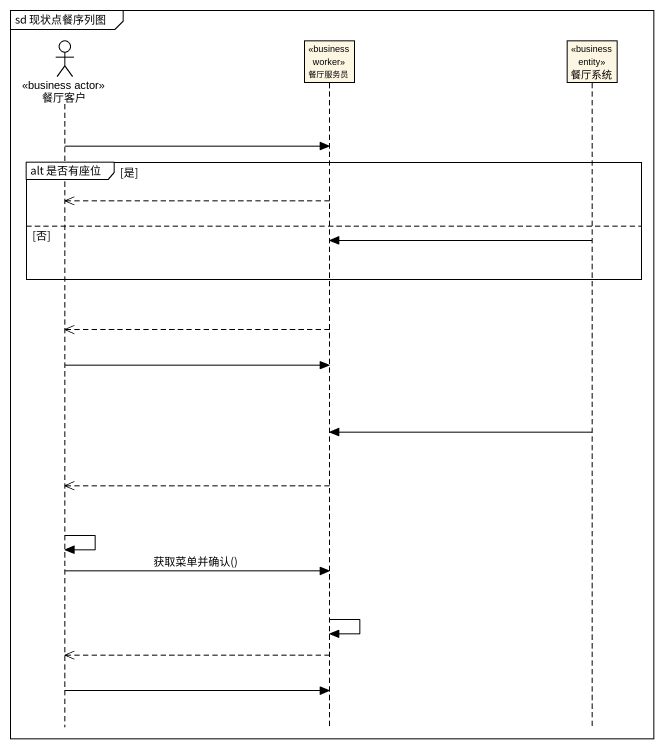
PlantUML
@startuml
mainframe sd 现状点餐序列图
hide footbox
actor 餐厅客户 <<business actor>>
participant 餐厅服务员 <<business worker>>
participant 餐厅系统 <<business entity>>

餐厅客户 -> 餐厅服务员
group alt 是否有座位 [是]
  餐厅服务员 -->> 餐厅客户
else 否
  餐厅系统 -> 餐厅服务员
end
餐厅服务员 -->> 餐厅客户
餐厅客户 -> 餐厅服务员
餐厅系统 -> 餐厅服务员
餐厅服务员 -->> 餐厅客户
餐厅客户 -> 餐厅客户
餐厅客户 -> 餐厅服务员 : 获取菜单并确认()
餐厅服务员 -> 餐厅服务员
餐厅服务员 -->> 餐厅客户
餐厅客户 -> 餐厅服务员
@enduml
